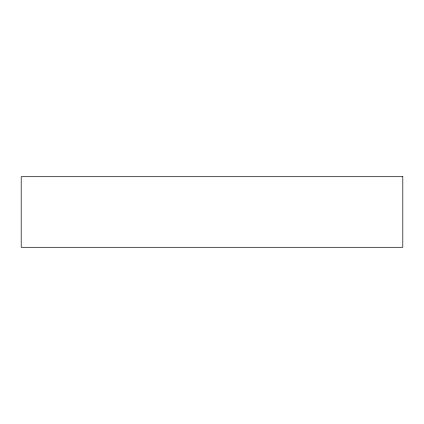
<?xml version="1.0" encoding="UTF-8"?>
<svg xmlns="http://www.w3.org/2000/svg" width="424" height="424" viewBox="0 0 424 424"><rect width="100%" height="100%" fill="white"/><g stroke="black" fill="none" stroke-linecap="round" stroke-linejoin="round"><path stroke-width="0.64" d="M402.8 176.702L21.2 176.702L21.2 247.298L402.8 247.298L402.8 176.702"/></g></svg>
